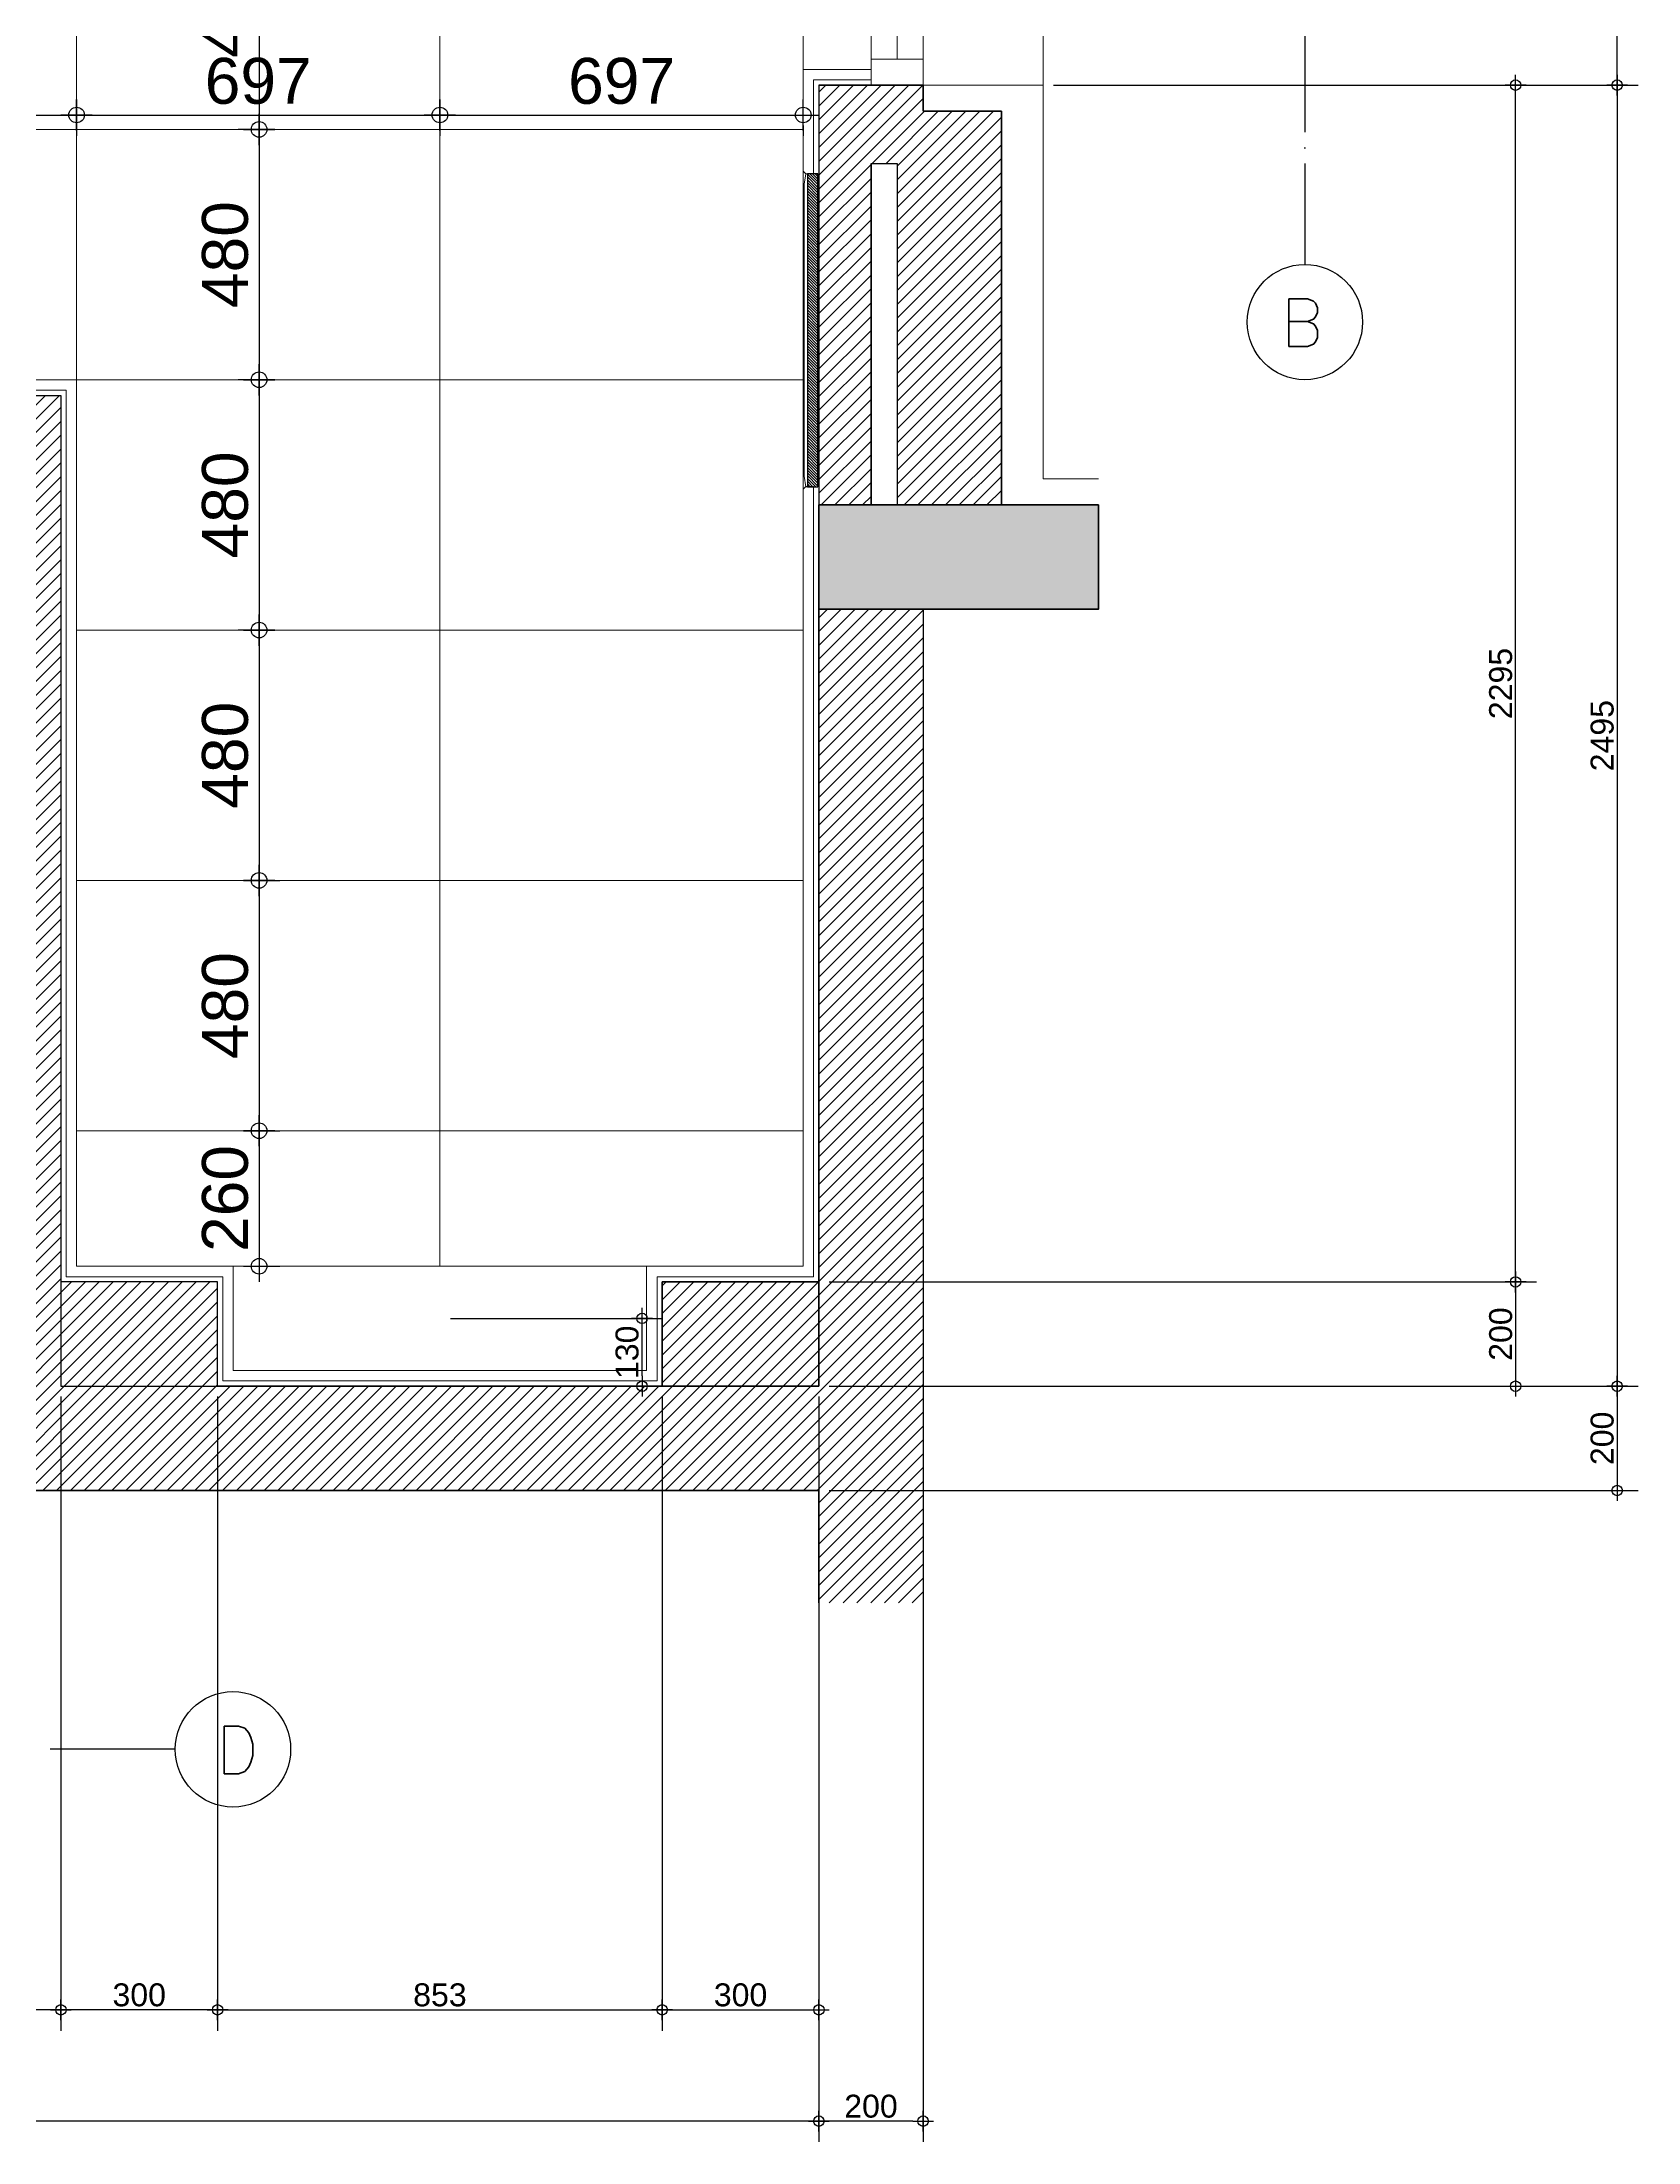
# Model space of a CAD drawing. Header units: inches. Extents: x 258415 to 640093, y 441672 to 945769.
# Drawn here: x 329600 to 332661, y 466265 to 470292 of the extents above; entities that cross this region are included whole.
import ezdxf

# ---------------------------------------------------------------- set-up
doc = ezdxf.new("R2010")
doc.units = ezdxf.units.IN
doc.header["$MEASUREMENT"] = 0
doc.linetypes.add('ACAD_ISO04W100', pattern=[30, 24, -3, 0, -3])
doc.linetypes.add('HIDDEN', pattern=[0.375, 0.25, -0.125])
for name, color, linetype in [('A-DIMESNION-1', 7, 'Continuous'), ('CQ Grg Gypsum', 41, 'Continuous'), ('CQ SPOT DETAIL DIMENSION', 9, 'Continuous'), ('CQ Wall plan', 3, 'Continuous'), ('CQ Wood Section', 60, 'Continuous'), ('Layer1', 1, 'Continuous'), ('xref grd floor$2$CQ Wall hatch_CHB', 8, 'Continuous')]:
    doc.layers.add(name, color=color, linetype=linetype)
for name, color, linetype, lineweight in [('A-GLAZ', 134, 'Continuous', 18), ('CQ Marble', 6, 'Continuous', 0), ('CQ Mirror-Glass', 4, 'Continuous', 0), ('CQ plan and elev dimension', 252, 'Continuous', 35), ('CQ wooh hatch', 8, 'HIDDEN', 18), ('xref grd floor$0$A-WALL-TILE', 8, 'Continuous', 9), ('xref grd floor$0$XREF-V2-GF_COLS$0$A-COLS', 5, 'Continuous', 40), ('xref grd floor$0$XREF-V2-GF_COLS$0$A-COLS-PATT', 253, 'Continuous', 20)]:
    doc.layers.add(name, color=color, linetype=linetype, lineweight=lineweight)
doc.styles.get("Standard").update_dxf_attribs({"font": 'arial.ttf'})
doc.styles.add('STYL-CONCEPT', font='romans.shx')
doc.dimstyles.new('CQ Anno', dxfattribs={"dimscale": 40, "dimtxt": 2.2, "dimasz": 0.75, "dimexe": 1, "dimexo": 0.5, "dimgap": 0.5, "dimtad": 1, "dimrnd": 1, "dimdsep": 46, "dimtxsty": 'Standard', "dimblk": 'x-04-bw-gf-dim-50$0$DIM12', "dimcen": 0.0025, "dimdle": 0.5, "dimclrd": 8, "dimclre": 8, "dimclrt": 2, "dimazin": 2, "dimtfac": 1, "dimtix": 1, "dimtmove": 1, "dimatfit": 0, "dimfxl": 50, "dimtolj": 1, "dimtzin": 0, "dimlwd": -1, "dimarcsym": 1})
pattern_1 = [(45, (0, 0), (-13.25825215, 13.25825215), [])]

# ---------------------------------------------------------------- blocks, each defined once
blk = doc.blocks.new('ff-12 wall plan')
at = {"layer": 'xref grd floor$0$XREF-V2-GF_COLS$0$A-COLS-PATT'}
blk.add_hatch(color=256, dxfattribs=at).paths.add_polyline_path([(312435.4, 469404.1), (312435.4, 469204.1), (312971.3, 469204.1), (312971.3, 469404.1)])
at = {"layer": 'xref grd floor$2$CQ Wall hatch_CHB'}
h = blk.add_hatch(dxfattribs=at)
h.set_pattern_fill('ANSI31,_O', color=8, scale=150)
h.set_pattern_definition(pattern_1)
h.paths.add_polyline_path([(312785.4, 469404.1), (312785.4, 470159.1), (312635.4, 470159.1), (312635.4, 470209.1), (312435.4, 470209.1), (312435.4, 469404.1), (312535.4, 469404.1), (312535.4, 470059.1), (312585.4, 470059.1), (312585.4, 469404.1)])
h = blk.add_hatch(dxfattribs=at)
h.set_pattern_fill('ANSI31,_O', color=8, scale=150)
h.set_pattern_definition(pattern_1)
h.paths.add_polyline_path([(310882, 469614.1), (310982, 469614.1), (310982, 467714.1), (310882, 467714.1)])
h = blk.add_hatch(dxfattribs=at)
h.set_pattern_fill('ANSI31,_O', color=8, scale=150)
h.set_pattern_definition(pattern_1)
h.paths.add_polyline_path([(312635.4, 469204.1), (312635.4, 467298.6), (312435.4, 467298.6), (312435.4, 467514.1), (308955.4, 467514.1), (308955.4, 467298.6), (308755.4, 467298.6), (308755.4, 467614.1), (308408.5, 467614.1), (308408.5, 467814.1), (308755.4, 467814.1), (308755.4, 468804.1), (308955.4, 468804.1), (308955.4, 467714.1), (312435.4, 467714.1), (312435.4, 469204.1)])
h = blk.add_hatch(dxfattribs=at)
h.set_pattern_fill('ANSI31,_O', color=8, scale=150)
h.set_pattern_definition(pattern_1)
h.paths.add_polyline_path([(310982, 467914.1), (311282.5, 467914.1), (311282.5, 467714.1), (310982, 467714.1)])
h.paths.add_polyline_path([(312135, 467914.1), (312435.4, 467914.1), (312435.4, 467714.1), (312135, 467714.1)])
at = {"layer": 'A-GLAZ', "elevation": 0}
for points in [[(312635.5, 471109.1), (312535.4, 471109.1), (312535.4, 470209.1), (312635.5, 470209.1)], [(312585.5, 471059.1), (312535.5, 471059.1), (312535.4, 470259.1), (312585.5, 470259.1)], [(312635.5, 470209.1), (312535.4, 470209.1), (312535.4, 470259.1), (312635.5, 470259.1)]]:
    blk.add_lwpolyline(points, close=True, dxfattribs=at)
at = {"layer": 'CQ Wall plan'}
for p, q in [((312435.4, 470209.1, 0), (312635.4, 470209.1, 0)), ((312435.4, 470209.1, 0), (312435.4, 469404.1, 0)), ((312635.4, 470209.1, 0), (312635.4, 470159.1, 0)), ((312635.4, 470159.1, 0), (312785.4, 470159.1, 0)), ((312785.4, 470159.1, 0), (312785.4, 469404.1, 0)), ((312535.4, 470059.1, 0), (312535.4, 469404.1, 0)), ((312535.4, 470059.1, 0), (312585.4, 470059.1, 0)), ((312585.4, 470059.1, 0), (312585.4, 469404.1, 0)), ((310882, 469614.1, 0), (310982, 469614.1, 0)), ((310982, 469614.1, 0), (310982, 467714.1, 0)), ((312435.4, 469204.1, 0), (312435.4, 467714.1, 0)), ((312635.4, 469204.1, 0), (312635.4, 467298.6, 0)), ((310982, 467714.1, 0), (311201.4, 467714.1, 0)), ((311201.4, 467714.1, 0), (311301.4, 467714.1, 0)), ((311301.4, 467714.1, 0), (312435.4, 467714.1, 0)), ((308955.4, 467514.1, 0), (312435.4, 467514.1, 0)), ((312435.4, 467514.1, 0), (312435.4, 467298.6, 0))]:
    blk.add_line(p, q, dxfattribs=at)
at = {"layer": 'CQ Wall plan', "elevation": 0}
for points in [[(312785.4, 469404.1), (312785.4, 470159.1), (312635.4, 470159.1), (312635.4, 470209.1), (312435.4, 470209.1), (312435.4, 469404.1), (312535.4, 469404.1), (312535.4, 470059.1), (312585.4, 470059.1), (312585.4, 469404.1)], [(312135, 467914.1), (312435.4, 467914.1), (312435.4, 467714.1), (312135, 467714.1)]]:
    blk.add_lwpolyline(points, close=True, dxfattribs=at)
for points in [[(310982, 467714.1), (312435.4, 467714.1), (312435.4, 469204.1), (312635.4, 469204.1), (312635.4, 467298.6)], [(312435.4, 467914.1), (312135, 467914.1), (312135, 467714.1), (311308, 467714.1), (311282.5, 467714.1), (311282.5, 467914.1), (310982, 467914.1)], [(312435.4, 467298.6), (312435.4, 467514.1), (308955.4, 467514.1), (308955.4, 467298.6)]]:
    blk.add_lwpolyline(points, dxfattribs=at)
at = {"layer": 'xref grd floor$0$A-WALL-TILE'}
for p, q in [((312865.4, 471734.1, 0), (312865.4, 469454.1, 0)), ((312635.4, 470209.1, 0), (312865.4, 470209.1, 0)), ((312865.4, 469454.1, 0), (312971.3, 469454.1, 0))]:
    blk.add_line(p, q, dxfattribs=at)
at = {"layer": 'xref grd floor$0$XREF-V2-GF_COLS$0$A-COLS', "elevation": 0}
blk.add_lwpolyline([(312435.4, 469404.1), (312435.4, 469204.1), (312971.3, 469204.1), (312971.3, 469404.1)], close=True, dxfattribs=at)
blk.add_lwpolyline([(312971.3, 469404.1), (312435.4, 469404.1), (312435.4, 469204.1), (312971.3, 469204.1)], dxfattribs=at)
blk = doc.blocks.new('ff-12 section line')
at = {"layer": 'Layer1', "linetype": 'ACAD_ISO04W100', "ltscale": 10}
for p, q in [((303553.9, 468882.5, 0), (303553.9, 468088.7, 0)), ((301387.8, 465241.2, 0), (300726.3, 465241.2, 0))]:
    blk.add_line(p, q, dxfattribs=at)
at = {"layer": 'Layer1'}
for centre in [(303553.9, 467978.1, 0), (301498.5, 465241.2, 0)]:
    blk.add_circle(centre, 110.6, dxfattribs=at)
at = {"layer": 'Layer1', "style": 'STYL-CONCEPT'}
blk.add_text('B', height=91.4, dxfattribs=at).set_placement((303507.8, 467931.4, 0))
at = {"layer": 'Layer1', "insert": (301466.2, 465194.5, 0), "char_height": 91.4, "attachment_point": 7, "style": 'STYL-CONCEPT'}
blk.add_mtext_dynamic_manual_height_columns('D', width=200.816, gutter_width=150, heights=[0], dxfattribs=at)
blk = doc.blocks.new('ff-12 marble')
at = {"layer": 'CQ Marble'}
for p, q in [((312405.4, 471079.1, 0), (312405.4, 470239.1, 0)), ((312535.4, 470239.1, 0), (312535.4, 470219.1, 0)), ((312405.4, 470044.1, 0), (312410.4, 470039.1, 0)), ((312410.4, 470039.1, 0), (312425.4, 470039.1, 0)), ((312405.4, 469434.1, 0), (312410.4, 469439.1, 0)), ((312410.4, 469439.1, 0), (312425.4, 469439.1, 0)), ((312105, 467944.1, 0), (311312.5, 467944.1, 0))]:
    blk.add_line(p, q, dxfattribs=at)
at = {"layer": 'CQ Marble', "elevation": 0}
for points in [[(312535.4, 470239.1), (312405.4, 470239.1), (312405.4, 470044.1)], [(312535.4, 470219.1), (312425.4, 470219.1), (312425.4, 470039.1)], [(312405.4, 469434.1), (312405.4, 467944.1), (312105, 467944.1), (312105, 467744.1), (311312.5, 467744.1), (311312.5, 467944.1), (311012, 467944.1), (311012, 469644.1), (310852, 469644.1), (310852, 467944.1)], [(312425.4, 469439.1), (312425.4, 467924.1), (312125, 467924.1), (312125, 467724.1), (311292.5, 467724.1), (311292.5, 467924.1), (310992, 467924.1), (310992, 469624.1), (310872, 469624.1), (310872, 467944.1)]]:
    blk.add_lwpolyline(points, dxfattribs=at)
blk = doc.blocks.new('x-04-bw-gf-dim-50$0$DIM12')
at = {"color": 8}
blk.add_line((-1, 0), (1, 0), dxfattribs=at)
blk.add_line((0, -1), (0, 1))
blk.add_circle((0, 0), 0.5)
blk = doc.blocks.new('*D993')
at = {"layer": 'A-DIMESNION-1', "color": 8, "lineweight": -2, "ltscale": 0.05, "transparency": 16777216}
for p, q in [((329636.4, 467694.1), (329636.4, 466478.2)), ((329936.9, 467694.1), (329936.9, 466478.2))]:
    blk.add_line(p, q, dxfattribs=at)
at = {"layer": 'A-DIMESNION-1', "color": 8, "ltscale": 0.05, "transparency": 16777216}
blk.add_line((329916.9, 466518.2), (329656.4, 466518.2), dxfattribs=at)
at = {"layer": 'Defpoints', "color": 0, "linetype": 'Continuous', "ltscale": 0.05, "transparency": 16777216}
for p in [(329636.4, 467714.1, 0), (329936.9, 467714.1, 0), (329636.4, 466518.2)]:
    blk.add_point(p, dxfattribs=at)
at = {"layer": 'A-DIMESNION-1', "color": 8, "linetype": 'Continuous', "ltscale": 0.05, "transparency": 16777216, "xscale": 20, "yscale": 20, "zscale": 20, "rotation": 180}
blk.add_blockref('x-04-bw-gf-dim-50$0$DIM12', (329636.4, 466518.2), dxfattribs=at)
at = {"layer": 'A-DIMESNION-1', "color": 8, "linetype": 'Continuous', "ltscale": 0.05, "transparency": 16777216, "xscale": 20, "yscale": 20, "zscale": 20}
blk.add_blockref('x-04-bw-gf-dim-50$0$DIM12', (329936.9, 466518.2), dxfattribs=at)
at = {"layer": 'A-DIMESNION-1', "color": 2, "linetype": 'Continuous', "ltscale": 0.05, "transparency": 16777216, "insert": (329786.6, 466546.7), "char_height": 44, "attachment_point": 5}
blk.add_mtext('\\A1;300', dxfattribs=at)
blk = doc.blocks.new('*D998')
at = {"layer": 'A-DIMESNION-1', "color": 8, "lineweight": -2, "ltscale": 0.05, "transparency": 16777216}
for p, q in [((329936.9, 467694.1), (329936.9, 466478.2)), ((330789.4, 467694.1), (330789.4, 466478.2))]:
    blk.add_line(p, q, dxfattribs=at)
at = {"layer": 'A-DIMESNION-1', "color": 8, "ltscale": 0.05, "transparency": 16777216}
blk.add_line((329956.9, 466518.2), (330769.4, 466518.2), dxfattribs=at)
at = {"layer": 'Defpoints', "color": 0, "linetype": 'Continuous', "ltscale": 0.05, "transparency": 16777216}
for p in [(329936.9, 467714.1, 0), (330789.4, 467714.1, 0), (330789.4, 466518.2)]:
    blk.add_point(p, dxfattribs=at)
at = {"layer": 'A-DIMESNION-1', "color": 8, "linetype": 'Continuous', "ltscale": 0.05, "transparency": 16777216, "xscale": 20, "yscale": 20, "zscale": 20, "rotation": 180}
blk.add_blockref('x-04-bw-gf-dim-50$0$DIM12', (329936.9, 466518.2), dxfattribs=at)
at = {"layer": 'A-DIMESNION-1', "color": 8, "linetype": 'Continuous', "ltscale": 0.05, "transparency": 16777216, "xscale": 20, "yscale": 20, "zscale": 20}
blk.add_blockref('x-04-bw-gf-dim-50$0$DIM12', (330789.4, 466518.2), dxfattribs=at)
at = {"layer": 'A-DIMESNION-1', "color": 2, "linetype": 'Continuous', "ltscale": 0.05, "transparency": 16777216, "insert": (330363.2, 466546.7), "char_height": 44, "attachment_point": 5}
blk.add_mtext('\\A1;853', dxfattribs=at)
blk = doc.blocks.new('*D1003')
at = {"layer": 'A-DIMESNION-1', "color": 8, "lineweight": -2, "ltscale": 0.05, "transparency": 16777216}
for p, q in [((328209.8, 467694.1), (328209.8, 466478.2)), ((329636.4, 467694.1), (329636.4, 466478.2))]:
    blk.add_line(p, q, dxfattribs=at)
at = {"layer": 'A-DIMESNION-1', "color": 8, "ltscale": 0.05, "transparency": 16777216}
blk.add_line((329616.4, 466518.2), (328229.8, 466518.2), dxfattribs=at)
at = {"layer": 'Defpoints', "color": 0, "linetype": 'Continuous', "ltscale": 0.05, "transparency": 16777216}
for p in [(328209.8, 467714.1, 0), (329636.4, 467714.1, 0), (328209.8, 466518.2)]:
    blk.add_point(p, dxfattribs=at)
at = {"layer": 'A-DIMESNION-1', "color": 8, "linetype": 'Continuous', "ltscale": 0.05, "transparency": 16777216, "xscale": 20, "yscale": 20, "zscale": 20, "rotation": 180}
blk.add_blockref('x-04-bw-gf-dim-50$0$DIM12', (328209.8, 466518.2), dxfattribs=at)
at = {"layer": 'A-DIMESNION-1', "color": 8, "linetype": 'Continuous', "ltscale": 0.05, "transparency": 16777216, "xscale": 20, "yscale": 20, "zscale": 20}
blk.add_blockref('x-04-bw-gf-dim-50$0$DIM12', (329636.4, 466518.2), dxfattribs=at)
at = {"layer": 'A-DIMESNION-1', "color": 2, "linetype": 'Continuous', "ltscale": 0.05, "transparency": 16777216, "insert": (328923.1, 466546.3), "char_height": 44, "attachment_point": 5}
blk.add_mtext('\\A1;1427', dxfattribs=at)
blk = doc.blocks.new('*D1008')
at = {"layer": 'A-DIMESNION-1', "color": 8, "lineweight": -2, "ltscale": 0.05, "transparency": 16777216}
for p, q in [((330789.4, 467694.1), (330789.4, 466478.2)), ((331089.9, 467694.1), (331089.9, 466478.2))]:
    blk.add_line(p, q, dxfattribs=at)
at = {"layer": 'A-DIMESNION-1', "color": 8, "ltscale": 0.05, "transparency": 16777216}
blk.add_line((330809.4, 466518.2), (331069.9, 466518.2), dxfattribs=at)
at = {"layer": 'Defpoints', "color": 0, "linetype": 'Continuous', "ltscale": 0.05, "transparency": 16777216}
for p in [(330789.4, 467714.1, 0), (331089.9, 467714.1, 0), (331089.9, 466518.2)]:
    blk.add_point(p, dxfattribs=at)
at = {"layer": 'A-DIMESNION-1', "color": 8, "linetype": 'Continuous', "ltscale": 0.05, "transparency": 16777216, "xscale": 20, "yscale": 20, "zscale": 20, "rotation": 180}
blk.add_blockref('x-04-bw-gf-dim-50$0$DIM12', (330789.4, 466518.2), dxfattribs=at)
at = {"layer": 'A-DIMESNION-1', "color": 8, "linetype": 'Continuous', "ltscale": 0.05, "transparency": 16777216, "xscale": 20, "yscale": 20, "zscale": 20}
blk.add_blockref('x-04-bw-gf-dim-50$0$DIM12', (331089.9, 466518.2), dxfattribs=at)
at = {"layer": 'A-DIMESNION-1', "color": 2, "linetype": 'Continuous', "ltscale": 0.05, "transparency": 16777216, "insert": (330939.7, 466546.7), "char_height": 44, "attachment_point": 5}
blk.add_mtext('\\A1;300', dxfattribs=at)
blk = doc.blocks.new('*D1013')
at = {"layer": 'A-DIMESNION-1', "color": 8, "lineweight": -2, "ltscale": 0.05, "transparency": 16777216}
for p, q in [((327609.8, 467694.1), (327609.8, 466264.8)), ((331089.8, 467694.1), (331089.8, 466264.8))]:
    blk.add_line(p, q, dxfattribs=at)
at = {"layer": 'A-DIMESNION-1', "color": 8, "ltscale": 0.05, "transparency": 16777216}
blk.add_line((331069.8, 466304.8), (327629.8, 466304.8), dxfattribs=at)
at = {"layer": 'Defpoints', "color": 0, "linetype": 'Continuous', "ltscale": 0.05, "transparency": 16777216}
for p in [(327609.8, 467714.1, 0), (331089.8, 467714.1, 0), (327609.8, 466304.8)]:
    blk.add_point(p, dxfattribs=at)
at = {"layer": 'A-DIMESNION-1', "color": 8, "linetype": 'Continuous', "ltscale": 0.05, "transparency": 16777216, "xscale": 20, "yscale": 20, "zscale": 20, "rotation": 180}
blk.add_blockref('x-04-bw-gf-dim-50$0$DIM12', (327609.8, 466304.8), dxfattribs=at)
at = {"layer": 'A-DIMESNION-1', "color": 8, "linetype": 'Continuous', "ltscale": 0.05, "transparency": 16777216, "xscale": 20, "yscale": 20, "zscale": 20}
blk.add_blockref('x-04-bw-gf-dim-50$0$DIM12', (331089.8, 466304.8), dxfattribs=at)
at = {"layer": 'A-DIMESNION-1', "color": 2, "linetype": 'Continuous', "ltscale": 0.05, "transparency": 16777216, "insert": (329349.8, 466333.3), "char_height": 44, "attachment_point": 5}
blk.add_mtext('\\A1;3480', dxfattribs=at)
blk = doc.blocks.new('*D1018')
at = {"layer": 'A-DIMESNION-1', "color": 8, "lineweight": -2, "ltscale": 0.05, "transparency": 16777216}
for p, q in [((331089.8, 467694.1), (331089.8, 466264.8)), ((331289.8, 467594.1), (331289.8, 466264.8))]:
    blk.add_line(p, q, dxfattribs=at)
at = {"layer": 'A-DIMESNION-1', "color": 8, "ltscale": 0.05, "transparency": 16777216}
blk.add_line((331269.8, 466304.8), (331109.8, 466304.8), dxfattribs=at)
at = {"layer": 'Defpoints', "color": 0, "linetype": 'Continuous', "ltscale": 0.05, "transparency": 16777216}
for p in [(331089.8, 467714.1, 0), (331289.8, 467614.1), (331089.8, 466304.8)]:
    blk.add_point(p, dxfattribs=at)
at = {"layer": 'A-DIMESNION-1', "color": 8, "linetype": 'Continuous', "ltscale": 0.05, "transparency": 16777216, "xscale": 20, "yscale": 20, "zscale": 20, "rotation": 180}
blk.add_blockref('x-04-bw-gf-dim-50$0$DIM12', (331089.8, 466304.8), dxfattribs=at)
at = {"layer": 'A-DIMESNION-1', "color": 8, "linetype": 'Continuous', "ltscale": 0.05, "transparency": 16777216, "xscale": 20, "yscale": 20, "zscale": 20}
blk.add_blockref('x-04-bw-gf-dim-50$0$DIM12', (331289.8, 466304.8), dxfattribs=at)
at = {"layer": 'A-DIMESNION-1', "color": 2, "linetype": 'Continuous', "ltscale": 0.05, "transparency": 16777216, "insert": (331189.8, 466333.2), "char_height": 44, "attachment_point": 5}
blk.add_mtext('\\A1;200', dxfattribs=at)
blk = doc.blocks.new('*D1108')
at = {"layer": 'A-DIMESNION-1', "color": 8, "lineweight": -2, "ltscale": 0.05, "transparency": 16777216}
for p, q in [((331539.8, 470209.1), (332660.6, 470209.1)), ((331843.4, 467714.1), (332660.6, 467714.1))]:
    blk.add_line(p, q, dxfattribs=at)
at = {"layer": 'A-DIMESNION-1', "color": 8, "ltscale": 0.05, "transparency": 16777216}
blk.add_line((332620.6, 470189.1), (332620.6, 467734.1), dxfattribs=at)
at = {"layer": 'Defpoints', "color": 0, "linetype": 'Continuous', "ltscale": 0.05, "transparency": 16777216}
for p in [(331519.8, 470209.1, 0), (331823.4, 467714.1), (332620.6, 467714.1)]:
    blk.add_point(p, dxfattribs=at)
at = {"layer": 'A-DIMESNION-1', "color": 8, "linetype": 'Continuous', "ltscale": 0.05, "transparency": 16777216, "xscale": 20, "yscale": 20, "zscale": 20}
for p, rotation in [((332620.6, 470209.1), 90), ((332620.6, 467714.1), 270)]:
    blk.add_blockref('x-04-bw-gf-dim-50$0$DIM12', p, dxfattribs=dict(at, rotation=rotation))
at = {"layer": 'A-DIMESNION-1', "color": 2, "linetype": 'Continuous', "ltscale": 0.05, "transparency": 16777216, "insert": (332592.1, 468961.6), "char_height": 44, "attachment_point": 5, "rotation": 90}
blk.add_mtext('\\A1;2495', dxfattribs=at)
blk = doc.blocks.new('*D1113')
at = {"layer": 'A-DIMESNION-1', "color": 8, "lineweight": -2, "ltscale": 0.05, "transparency": 16777216}
for p, q in [((331539.8, 471109.1), (332660.6, 471109.1)), ((331539.8, 470209.1), (332660.6, 470209.1))]:
    blk.add_line(p, q, dxfattribs=at)
at = {"layer": 'A-DIMESNION-1', "color": 8, "ltscale": 0.05, "transparency": 16777216}
blk.add_line((332620.6, 470229.1), (332620.6, 471089.1), dxfattribs=at)
at = {"layer": 'Defpoints', "color": 0, "linetype": 'Continuous', "ltscale": 0.05, "transparency": 16777216}
for p in [(331519.8, 471109.1, 0), (332620.6, 471109.1), (331519.8, 470209.1, 0)]:
    blk.add_point(p, dxfattribs=at)
at = {"layer": 'A-DIMESNION-1', "color": 8, "linetype": 'Continuous', "ltscale": 0.05, "transparency": 16777216, "xscale": 20, "yscale": 20, "zscale": 20}
for p, rotation in [((332620.6, 471109.1), 90), ((332620.6, 470209.1), 270)]:
    blk.add_blockref('x-04-bw-gf-dim-50$0$DIM12', p, dxfattribs=dict(at, rotation=rotation))
at = {"layer": 'A-DIMESNION-1', "color": 2, "linetype": 'Continuous', "ltscale": 0.05, "transparency": 16777216, "insert": (332592.1, 470659.1), "char_height": 44, "attachment_point": 5, "rotation": 90}
blk.add_mtext('\\A1;900', dxfattribs=at)
blk = doc.blocks.new('*D1118')
at = {"layer": 'A-DIMESNION-1', "color": 8, "lineweight": -2, "ltscale": 0.05, "transparency": 16777216}
for p, q in [((331109.9, 467714.1), (332660.6, 467714.1)), ((331109.9, 467514.1), (332660.6, 467514.1))]:
    blk.add_line(p, q, dxfattribs=at)
at = {"layer": 'A-DIMESNION-1', "color": 8, "ltscale": 0.05, "transparency": 16777216}
blk.add_line((332620.6, 467694.1), (332620.6, 467534.1), dxfattribs=at)
at = {"layer": 'Defpoints', "color": 0, "linetype": 'Continuous', "ltscale": 0.05, "transparency": 16777216}
for p in [(331089.9, 467714.1, 0), (331089.9, 467514.1, 0), (332620.6, 467514.1)]:
    blk.add_point(p, dxfattribs=at)
at = {"layer": 'A-DIMESNION-1', "color": 8, "linetype": 'Continuous', "ltscale": 0.05, "transparency": 16777216, "xscale": 20, "yscale": 20, "zscale": 20}
for p, rotation in [((332620.6, 467714.1), 90), ((332620.6, 467514.1), 270)]:
    blk.add_blockref('x-04-bw-gf-dim-50$0$DIM12', p, dxfattribs=dict(at, rotation=rotation))
at = {"layer": 'A-DIMESNION-1', "color": 2, "linetype": 'Continuous', "ltscale": 0.05, "transparency": 16777216, "insert": (332592.1, 467614.1), "char_height": 44, "attachment_point": 5, "rotation": 90}
blk.add_mtext('\\A1;200', dxfattribs=at)
blk = doc.blocks.new('*D1123')
at = {"layer": 'A-DIMESNION-1', "color": 8, "lineweight": -2, "ltscale": 0.05, "transparency": 16777216}
for p, q in [((331109.8, 467914.1), (332465.9, 467914.1)), ((331109.9, 467714.1), (332465.9, 467714.1))]:
    blk.add_line(p, q, dxfattribs=at)
at = {"layer": 'A-DIMESNION-1', "color": 8, "ltscale": 0.05, "transparency": 16777216}
blk.add_line((332425.9, 467894.1), (332425.9, 467734.1), dxfattribs=at)
at = {"layer": 'Defpoints', "color": 0, "linetype": 'Continuous', "ltscale": 0.05, "transparency": 16777216}
for p in [(331089.8, 467914.1, 0), (331089.9, 467714.1, 0), (332425.9, 467714.1)]:
    blk.add_point(p, dxfattribs=at)
at = {"layer": 'A-DIMESNION-1', "color": 8, "linetype": 'Continuous', "ltscale": 0.05, "transparency": 16777216, "xscale": 20, "yscale": 20, "zscale": 20}
for p, rotation in [((332425.9, 467914.1), 90), ((332425.9, 467714.1), 270)]:
    blk.add_blockref('x-04-bw-gf-dim-50$0$DIM12', p, dxfattribs=dict(at, rotation=rotation))
at = {"layer": 'A-DIMESNION-1', "color": 2, "linetype": 'Continuous', "ltscale": 0.05, "transparency": 16777216, "insert": (332397.4, 467814.1), "char_height": 44, "attachment_point": 5, "rotation": 90}
blk.add_mtext('\\A1;200', dxfattribs=at)
blk = doc.blocks.new('*D1128')
at = {"layer": 'A-DIMESNION-1', "color": 8, "lineweight": -2, "ltscale": 0.05, "transparency": 16777216}
for p, q in [((331539.8, 470209.1), (332465.9, 470209.1)), ((331223.4, 467914.1), (332465.9, 467914.1))]:
    blk.add_line(p, q, dxfattribs=at)
at = {"layer": 'A-DIMESNION-1', "color": 8, "ltscale": 0.05, "transparency": 16777216}
blk.add_line((332425.9, 467934.1), (332425.9, 470189.1), dxfattribs=at)
at = {"layer": 'Defpoints', "color": 0, "linetype": 'Continuous', "ltscale": 0.05, "transparency": 16777216}
for p in [(331519.8, 470209.1, 0), (332425.9, 470209.1), (331203.4, 467914.1, 0)]:
    blk.add_point(p, dxfattribs=at)
at = {"layer": 'A-DIMESNION-1', "color": 8, "linetype": 'Continuous', "ltscale": 0.05, "transparency": 16777216, "xscale": 20, "yscale": 20, "zscale": 20}
for p, rotation in [((332425.9, 470209.1), 90), ((332425.9, 467914.1), 270)]:
    blk.add_blockref('x-04-bw-gf-dim-50$0$DIM12', p, dxfattribs=dict(at, rotation=rotation))
at = {"layer": 'A-DIMESNION-1', "color": 2, "linetype": 'Continuous', "ltscale": 0.05, "transparency": 16777216, "insert": (332397.4, 469061.6), "char_height": 44, "attachment_point": 5, "rotation": 90}
blk.add_mtext('\\A1;2295', dxfattribs=at)
blk = doc.blocks.new('*D1133')
at = {"layer": 'A-DIMESNION-1', "color": 8, "lineweight": -2, "ltscale": 0.05, "transparency": 16777216}
for p, q in [((330383.2, 467844.1), (330790.8, 467844.1)), ((330769.5, 467714.1), (330710.8, 467714.1))]:
    blk.add_line(p, q, dxfattribs=at)
at = {"layer": 'A-DIMESNION-1', "color": 8, "ltscale": 0.05, "transparency": 16777216}
blk.add_line((330750.8, 467734.1), (330750.8, 467824.1), dxfattribs=at)
at = {"layer": 'Defpoints', "color": 0, "linetype": 'Continuous', "ltscale": 0.05, "transparency": 16777216}
for p in [(330363.2, 467844.1, 0), (330750.8, 467844.1), (330789.5, 467714.1, 0)]:
    blk.add_point(p, dxfattribs=at)
at = {"layer": 'A-DIMESNION-1', "color": 8, "linetype": 'Continuous', "ltscale": 0.05, "transparency": 16777216, "xscale": 20, "yscale": 20, "zscale": 20}
for p, rotation in [((330750.8, 467844.1), 90), ((330750.8, 467714.1), 270)]:
    blk.add_blockref('x-04-bw-gf-dim-50$0$DIM12', p, dxfattribs=dict(at, rotation=rotation))
at = {"layer": 'A-DIMESNION-1', "color": 2, "linetype": 'Continuous', "ltscale": 0.05, "transparency": 16777216, "insert": (330722.3, 467779.1), "char_height": 44, "attachment_point": 5, "rotation": 90}
blk.add_mtext('\\A1;130', dxfattribs=at)
blk = doc.blocks.new('FF12 MARBLE FLOOR CALACATA')
at = {"layer": 'CQ Marble'}
for p, q in [((350736, 467944.1, 0), (350736, 471084.1, 0)), ((351432.7, 467944.1, 0), (351432.7, 471084.1, 0)), ((348709.5, 470124.1, 0), (352129.5, 470124.1, 0)), ((348709.5, 469644.1, 0), (352129.5, 469644.1, 0)), ((350736, 469164.1, 0), (352129.5, 469164.1, 0)), ((350736, 468684.1, 0), (352129.5, 468684.1, 0)), ((350736, 468204.1, 0), (352129.5, 468204.1, 0))]:
    blk.add_line(p, q, dxfattribs=at)
at = {"layer": 'CQ Marble', "elevation": 0}
blk.add_lwpolyline([(348709.5, 471084.1), (352259.5, 471084.1), (352259.5, 470239.1), (352129.5, 470239.1), (352129.5, 467944.1), (350736, 467944.1), (350736, 469644.1), (348709.5, 469644.1), (348709.5, 471084.1)], dxfattribs=at)
blk = doc.blocks.new('*D1140')
at = {"layer": 'CQ SPOT DETAIL DIMENSION', "color": 8, "lineweight": -2, "transparency": 16777216}
for p, q in [((330036.5, 470604.1), (330056.5, 470604.1)), ((329996.5, 470124.1), (329976.5, 470124.1))]:
    blk.add_line(p, q, dxfattribs=at)
at = {"layer": 'CQ SPOT DETAIL DIMENSION', "color": 8, "transparency": 16777216}
blk.add_line((330016.5, 470574.1), (330016.5, 470154.1), dxfattribs=at)
at = {"layer": 'Defpoints', "color": 0, "transparency": 16777216}
for p in [(330016.5, 470604.1, 0), (330016.5, 470124.1, 0), (330016.5, 470124.1)]:
    blk.add_point(p, dxfattribs=at)
at = {"layer": 'CQ SPOT DETAIL DIMENSION', "color": 8, "transparency": 16777216, "xscale": 30, "yscale": 30, "zscale": 30}
for p, rotation in [((330016.5, 470604.1), 90), ((330016.5, 470124.1), 270)]:
    blk.add_blockref('x-04-bw-gf-dim-50$0$DIM12', p, dxfattribs=dict(at, rotation=rotation))
at = {"layer": 'CQ SPOT DETAIL DIMENSION', "color": 2, "transparency": 16777216, "insert": (329951.6, 470364.1), "char_height": 88, "attachment_point": 5, "rotation": 90}
blk.add_mtext('\\A1;480', dxfattribs=at)
blk = doc.blocks.new('*D1141')
at = {"layer": 'CQ SPOT DETAIL DIMENSION', "color": 8, "lineweight": -2, "transparency": 16777216}
for p, q in [((329996.5, 470124.1), (329976.5, 470124.1)), ((329996.5, 469644.1), (329976.5, 469644.1))]:
    blk.add_line(p, q, dxfattribs=at)
at = {"layer": 'CQ SPOT DETAIL DIMENSION', "color": 8, "transparency": 16777216}
blk.add_line((330016.5, 470094.1), (330016.5, 469674.1), dxfattribs=at)
at = {"layer": 'Defpoints', "color": 0, "transparency": 16777216}
for p in [(330016.5, 470124.1, 0), (330016.5, 469644.1, 0), (330016.5, 469644.1)]:
    blk.add_point(p, dxfattribs=at)
at = {"layer": 'CQ SPOT DETAIL DIMENSION', "color": 8, "transparency": 16777216, "xscale": 30, "yscale": 30, "zscale": 30}
for p, rotation in [((330016.5, 470124.1), 90), ((330016.5, 469644.1), 270)]:
    blk.add_blockref('x-04-bw-gf-dim-50$0$DIM12', p, dxfattribs=dict(at, rotation=rotation))
at = {"layer": 'CQ SPOT DETAIL DIMENSION', "color": 2, "transparency": 16777216, "insert": (329951.6, 469884.1), "char_height": 88, "attachment_point": 5, "rotation": 90}
blk.add_mtext('\\A1;480', dxfattribs=at)
blk = doc.blocks.new('*D1142')
at = {"layer": 'CQ SPOT DETAIL DIMENSION', "color": 8, "lineweight": -2, "transparency": 16777216}
for p, q in [((329996.5, 469644.1), (329976.5, 469644.1)), ((329996.5, 469164.1), (329976.5, 469164.1))]:
    blk.add_line(p, q, dxfattribs=at)
at = {"layer": 'CQ SPOT DETAIL DIMENSION', "color": 8, "transparency": 16777216}
blk.add_line((330016.5, 469614.1), (330016.5, 469194.1), dxfattribs=at)
at = {"layer": 'Defpoints', "color": 0, "transparency": 16777216}
for p in [(330016.5, 469644.1, 0), (330016.5, 469164.1, 0), (330016.5, 469164.1)]:
    blk.add_point(p, dxfattribs=at)
at = {"layer": 'CQ SPOT DETAIL DIMENSION', "color": 8, "transparency": 16777216, "xscale": 30, "yscale": 30, "zscale": 30}
for p, rotation in [((330016.5, 469644.1), 90), ((330016.5, 469164.1), 270)]:
    blk.add_blockref('x-04-bw-gf-dim-50$0$DIM12', p, dxfattribs=dict(at, rotation=rotation))
at = {"layer": 'CQ SPOT DETAIL DIMENSION', "color": 2, "transparency": 16777216, "insert": (329951.6, 469404.1), "char_height": 88, "attachment_point": 5, "rotation": 90}
blk.add_mtext('\\A1;480', dxfattribs=at)
blk = doc.blocks.new('*D1143')
at = {"layer": 'CQ SPOT DETAIL DIMENSION', "color": 8, "lineweight": -2, "transparency": 16777216}
for p, q in [((329996.5, 469164.1), (329976.5, 469164.1)), ((330016.5, 468684.1), (330056.5, 468684.1))]:
    blk.add_line(p, q, dxfattribs=at)
at = {"layer": 'CQ SPOT DETAIL DIMENSION', "color": 8, "transparency": 16777216}
blk.add_line((330016.5, 469134.1), (330016.5, 468714.1), dxfattribs=at)
at = {"layer": 'Defpoints', "color": 0, "transparency": 16777216}
for p in [(330016.5, 469164.1, 0), (329996.5, 468684.1, 0), (330016.5, 468684.1)]:
    blk.add_point(p, dxfattribs=at)
at = {"layer": 'CQ SPOT DETAIL DIMENSION', "color": 8, "transparency": 16777216, "xscale": 30, "yscale": 30, "zscale": 30}
for p, rotation in [((330016.5, 469164.1), 90), ((330016.5, 468684.1), 270)]:
    blk.add_blockref('x-04-bw-gf-dim-50$0$DIM12', p, dxfattribs=dict(at, rotation=rotation))
at = {"layer": 'CQ SPOT DETAIL DIMENSION', "color": 2, "transparency": 16777216, "insert": (329951.6, 468924.1), "char_height": 88, "attachment_point": 5, "rotation": 90}
blk.add_mtext('\\A1;480', dxfattribs=at)
blk = doc.blocks.new('*D1144')
at = {"layer": 'CQ SPOT DETAIL DIMENSION', "color": 8, "lineweight": -2, "transparency": 16777216}
for p, q in [((330016.5, 468684.1), (330056.5, 468684.1)), ((330006.5, 468204.1), (330056.5, 468204.1))]:
    blk.add_line(p, q, dxfattribs=at)
at = {"layer": 'CQ SPOT DETAIL DIMENSION', "color": 8, "transparency": 16777216}
blk.add_line((330016.5, 468654.1), (330016.5, 468234.1), dxfattribs=at)
at = {"layer": 'Defpoints', "color": 0, "transparency": 16777216}
for p in [(329996.5, 468684.1, 0), (329986.5, 468204.1, 0), (330016.5, 468204.1)]:
    blk.add_point(p, dxfattribs=at)
at = {"layer": 'CQ SPOT DETAIL DIMENSION', "color": 8, "transparency": 16777216, "xscale": 30, "yscale": 30, "zscale": 30}
for p, rotation in [((330016.5, 468684.1), 90), ((330016.5, 468204.1), 270)]:
    blk.add_blockref('x-04-bw-gf-dim-50$0$DIM12', p, dxfattribs=dict(at, rotation=rotation))
at = {"layer": 'CQ SPOT DETAIL DIMENSION', "color": 2, "transparency": 16777216, "insert": (329951.6, 468444.1), "char_height": 88, "attachment_point": 5, "rotation": 90}
blk.add_mtext('\\A1;480', dxfattribs=at)
blk = doc.blocks.new('*D1145')
at = {"layer": 'CQ SPOT DETAIL DIMENSION', "color": 8, "lineweight": -2, "transparency": 16777216}
for p, q in [((330006.5, 468204.1), (330056.5, 468204.1)), ((330036.5, 467944.1), (330056.5, 467944.1))]:
    blk.add_line(p, q, dxfattribs=at)
at = {"layer": 'CQ SPOT DETAIL DIMENSION', "color": 8, "transparency": 16777216}
blk.add_line((330016.5, 468174.1), (330016.5, 467974.1), dxfattribs=at)
at = {"layer": 'Defpoints', "color": 0, "transparency": 16777216}
for p in [(329986.5, 468204.1, 0), (330016.5, 467944.1, 0), (330016.5, 467944.1)]:
    blk.add_point(p, dxfattribs=at)
at = {"layer": 'CQ SPOT DETAIL DIMENSION', "color": 8, "transparency": 16777216, "xscale": 30, "yscale": 30, "zscale": 30}
for p, rotation in [((330016.5, 468204.1), 90), ((330016.5, 467944.1), 270)]:
    blk.add_blockref('x-04-bw-gf-dim-50$0$DIM12', p, dxfattribs=dict(at, rotation=rotation))
at = {"layer": 'CQ SPOT DETAIL DIMENSION', "color": 2, "transparency": 16777216, "insert": (329951.6, 468074.1), "char_height": 88, "attachment_point": 5, "rotation": 90}
blk.add_mtext('\\A1;260', dxfattribs=at)
blk = doc.blocks.new('*D1148')
at = {"layer": 'CQ SPOT DETAIL DIMENSION', "color": 8, "lineweight": -2, "transparency": 16777216}
for p, q in [((328969.7, 470131.8), (328969.7, 470111.8)), ((329666.5, 470131.8), (329666.5, 470111.8))]:
    blk.add_line(p, q, dxfattribs=at)
at = {"layer": 'CQ SPOT DETAIL DIMENSION', "color": 8, "transparency": 16777216}
blk.add_line((328999.7, 470151.8), (329636.5, 470151.8), dxfattribs=at)
at = {"layer": 'Defpoints', "color": 0, "transparency": 16777216}
for p in [(328969.7, 470151.8, 0), (329666.5, 470151.8, 0), (329666.5, 470151.8)]:
    blk.add_point(p, dxfattribs=at)
at = {"layer": 'CQ SPOT DETAIL DIMENSION', "color": 8, "transparency": 16777216, "xscale": 30, "yscale": 30, "zscale": 30, "rotation": 180}
blk.add_blockref('x-04-bw-gf-dim-50$0$DIM12', (328969.7, 470151.8), dxfattribs=at)
at = {"layer": 'CQ SPOT DETAIL DIMENSION', "color": 8, "transparency": 16777216, "xscale": 30, "yscale": 30, "zscale": 30}
blk.add_blockref('x-04-bw-gf-dim-50$0$DIM12', (329666.5, 470151.8), dxfattribs=at)
at = {"layer": 'CQ SPOT DETAIL DIMENSION', "color": 2, "transparency": 16777216, "insert": (329318.1, 470216.7), "char_height": 88, "attachment_point": 5}
blk.add_mtext('\\A1;697', dxfattribs=at)
blk = doc.blocks.new('*D1149')
at = {"layer": 'CQ SPOT DETAIL DIMENSION', "color": 8, "lineweight": -2, "transparency": 16777216}
for p, q in [((329666.5, 470131.8), (329666.5, 470111.8)), ((330363.2, 470131.8), (330363.2, 470111.8))]:
    blk.add_line(p, q, dxfattribs=at)
at = {"layer": 'CQ SPOT DETAIL DIMENSION', "color": 8, "transparency": 16777216}
blk.add_line((329696.5, 470151.8), (330333.2, 470151.8), dxfattribs=at)
at = {"layer": 'Defpoints', "color": 0, "transparency": 16777216}
for p in [(329666.5, 470151.8, 0), (330363.2, 470151.8, 0), (330363.2, 470151.8)]:
    blk.add_point(p, dxfattribs=at)
at = {"layer": 'CQ SPOT DETAIL DIMENSION', "color": 8, "transparency": 16777216, "xscale": 30, "yscale": 30, "zscale": 30, "rotation": 180}
blk.add_blockref('x-04-bw-gf-dim-50$0$DIM12', (329666.5, 470151.8), dxfattribs=at)
at = {"layer": 'CQ SPOT DETAIL DIMENSION', "color": 8, "transparency": 16777216, "xscale": 30, "yscale": 30, "zscale": 30}
blk.add_blockref('x-04-bw-gf-dim-50$0$DIM12', (330363.2, 470151.8), dxfattribs=at)
at = {"layer": 'CQ SPOT DETAIL DIMENSION', "color": 2, "transparency": 16777216, "insert": (330014.8, 470216.7), "char_height": 88, "attachment_point": 5}
blk.add_mtext('\\A1;697', dxfattribs=at)
blk = doc.blocks.new('*D1150')
at = {"layer": 'CQ SPOT DETAIL DIMENSION', "color": 8, "lineweight": -2, "transparency": 16777216}
for p, q in [((330363.2, 470131.8), (330363.2, 470111.8)), ((331059.9, 470131.8), (331059.9, 470111.8))]:
    blk.add_line(p, q, dxfattribs=at)
at = {"layer": 'CQ SPOT DETAIL DIMENSION', "color": 8, "transparency": 16777216}
blk.add_line((330393.2, 470151.8), (331029.9, 470151.8), dxfattribs=at)
at = {"layer": 'Defpoints', "color": 0, "transparency": 16777216}
for p in [(330363.2, 470151.8, 0), (331059.9, 470151.8, 0), (331059.9, 470151.8)]:
    blk.add_point(p, dxfattribs=at)
at = {"layer": 'CQ SPOT DETAIL DIMENSION', "color": 8, "transparency": 16777216, "xscale": 30, "yscale": 30, "zscale": 30, "rotation": 180}
blk.add_blockref('x-04-bw-gf-dim-50$0$DIM12', (330363.2, 470151.8), dxfattribs=at)
at = {"layer": 'CQ SPOT DETAIL DIMENSION', "color": 8, "transparency": 16777216, "xscale": 30, "yscale": 30, "zscale": 30}
blk.add_blockref('x-04-bw-gf-dim-50$0$DIM12', (331059.9, 470151.8), dxfattribs=at)
at = {"layer": 'CQ SPOT DETAIL DIMENSION', "color": 2, "transparency": 16777216, "insert": (330711.6, 470216.7), "char_height": 88, "attachment_point": 5}
blk.add_mtext('\\A1;697', dxfattribs=at)

msp = doc.modelspace()

# ---------------------------------------------------------------- hatches: boundary and pattern name
at = {"layer": 'CQ wooh hatch', "linetype": 'ByBlock'}
h = msp.add_hatch(dxfattribs=at)
h.set_pattern_fill('ANSI31', color=256, scale=30, angle=-270)
h.set_pattern_definition([(135, (766917.0306, 974459.0723), (-2.65165043, -2.65165043), [])])
h.paths.add_polyline_path([(331087.914, 470039.03), (331067.914, 470039.03), (331067.914, 469439.03), (331087.914, 469439.03)])

# ---------------------------------------------------------------- linework, layer by layer
at = {"layer": 'CQ Mirror-Glass', "elevation": 0}
msp.add_lwpolyline([(331061.917, 470019.116), (331061.914, 469459.052, 0.03723969), (331061.917, 469459.007), (331064.914, 469439.03), (331067.914, 469439.03), (331067.914, 470039.094), (331067.914, 470039.094), (331064.914, 470039.094), (331061.917, 470019.116, 0.03723969), (331061.914, 470019.072)], format="xyb", close=True, dxfattribs=at)
at = {"layer": 'CQ Wood Section', "elevation": 0}
msp.add_lwpolyline([(331067.914, 469439.03), (331087.914, 469439.03), (331087.914, 470039.102), (331067.914, 470039.102)], close=True, dxfattribs=at)

# ---------------------------------------------------------------- block references
at = {"layer": 'CQ Grg Gypsum'}
msp.add_blockref('ff-12 marble', (18654.478, 0), dxfattribs=at)
at = {"layer": 'CQ plan and elev dimension'}
msp.add_blockref('ff-12 section line', (28467.898, 1776.576, 0), dxfattribs=at)
at = {"layer": 'CQ SPOT DETAIL DIMENSION'}
msp.add_blockref('FF12 MARBLE FLOOR CALACATA', (-21069.547, 0), dxfattribs=at)
at = {"layer": 'CQ Wall plan'}
msp.add_blockref('ff-12 wall plan', (18654.478, 0), dxfattribs=at)

# ---------------------------------------------------------------- dimensions: what is measured, and where the dimension line sits
at = {"layer": 'A-DIMESNION-1', "color": 64, "linetype": 'Continuous', "ltscale": 0.05}
for base, p1, p2, angle, picture, middle in [((332620.589, 471109.094), (331519.843, 470209.094, 0), (331519.843, 471109.094, 0), 270, '*D1113', (332592.124, 470659.094)), ((332425.901, 470209.094), (331203.435, 467914.128, 0), (331519.843, 470209.094, 0), 270, '*D1128', (332397.435, 469061.611)), ((332620.589, 467714.094), (331519.843, 470209.094, 0), (331823.435, 467714.094), 90, '*D1108', (332592.124, 468961.594)), ((332425.901, 467714.094), (331089.843, 467914.094, 0), (331089.914, 467714.094, 0), 90, '*D1123', (332397.435, 467814.094)), ((330750.813, 467844.102), (330789.485, 467714.094, 0), (330363.227, 467844.102, 0), 270, '*D1133', (330722.333, 467779.098)), ((330789.414, 466518.174, 0), (329936.897, 467714.094, 0), (330789.414, 467714.094, 0), 180, '*D998', (330363.155, 466546.654, 0)), ((331089.914, 466518.174, 0), (330789.414, 467714.094, 0), (331089.914, 467714.094, 0), 180, '*D1008', (330939.664, 466546.654, 0)), ((332620.589, 467514.094), (331089.914, 467714.094, 0), (331089.914, 467514.094, 0), 90, '*D1118', (332592.124, 467614.094))]:
    dim = msp.add_linear_dim(base=base, p1=p1, p2=p2, angle=angle, dimstyle='CQ Anno', override={"dimscale": 0, "dimasz": 1, "dimexe": 2, "dimexo": 1, "dimgap": 0.3, "dimcen": 0.005}, dxfattribs=at)
    dim.commit()
    dim.dimension.update_dxf_attribs({"geometry": picture, "text_midpoint": middle})
for base, p1, p2, picture, middle in [((327609.843, 466304.779, 0), (331089.843, 467714.094, 0), (327609.843, 467714.093, 0), '*D1013', (329349.843, 466333.259, 0)), ((328209.843, 466518.174, 0), (329636.397, 467714.094), (328209.843, 467714.093, 0), '*D1003', (328923.12, 466546.264, 0)), ((329636.397, 466518.174, 0), (329936.897, 467714.094, 0), (329636.397, 467714.094, 0), '*D993', (329786.647, 466546.654, 0)), ((331089.843, 466304.779, 0), (331289.843, 467614.094, 0), (331089.843, 467714.093, 0), '*D1018', (331189.843, 466333.244, 0))]:
    dim = msp.add_linear_dim(base=base, p1=p1, p2=p2, dimstyle='CQ Anno', override={"dimscale": 0, "dimasz": 1, "dimexe": 2, "dimexo": 1, "dimgap": 0.3, "dimcen": 0.005}, dxfattribs=at)
    dim.commit()
    dim.dimension.update_dxf_attribs({"geometry": picture, "text_midpoint": middle})
at = {"layer": 'CQ SPOT DETAIL DIMENSION'}
for base, p1, p2, picture, middle in [((330016.524, 470124.094), (330016.524, 470604.094, 0), (330016.524, 470124.094, 0), '*D1140', (329951.593, 470364.094)), ((330016.524, 469644.094), (330016.524, 470124.094, 0), (330016.524, 469644.094, 0), '*D1141', (329951.593, 469884.094)), ((330016.524, 469164.094), (330016.524, 469644.094, 0), (330016.524, 469164.094, 0), '*D1142', (329951.593, 469404.094)), ((330016.524, 468684.094), (330016.524, 469164.094, 0), (329996.524, 468684.094, 0), '*D1143', (329951.593, 468924.094)), ((330016.524, 468204.094), (329996.524, 468684.094, 0), (329986.524, 468204.094, 0), '*D1144', (329951.593, 468444.094)), ((330016.524, 467944.111), (329986.524, 468204.094, 0), (330016.524, 467944.111, 0), '*D1145', (329951.593, 468074.102))]:
    dim = msp.add_linear_dim(base=base, p1=p1, p2=p2, angle=90, dimstyle='CQ Anno', dxfattribs=at)
    dim.commit()
    dim.dimension.update_dxf_attribs({"geometry": picture, "text_midpoint": middle})
for base, p1, p2, picture, middle in [((329666.468, 470151.811), (328969.744, 470151.811, 0), (329666.468, 470151.811, 0), '*D1148', (329318.106, 470216.741)), ((330363.191, 470151.811), (329666.468, 470151.811, 0), (330363.191, 470151.811, 0), '*D1149', (330014.829, 470216.741)), ((331059.914, 470151.811), (330363.191, 470151.811, 0), (331059.914, 470151.811, 0), '*D1150', (330711.552, 470216.741))]:
    dim = msp.add_linear_dim(base=base, p1=p1, p2=p2, dimstyle='CQ Anno', dxfattribs=at)
    dim.commit()
    dim.dimension.update_dxf_attribs({"geometry": picture, "text_midpoint": middle})

doc.saveas('drawing.dxf')
